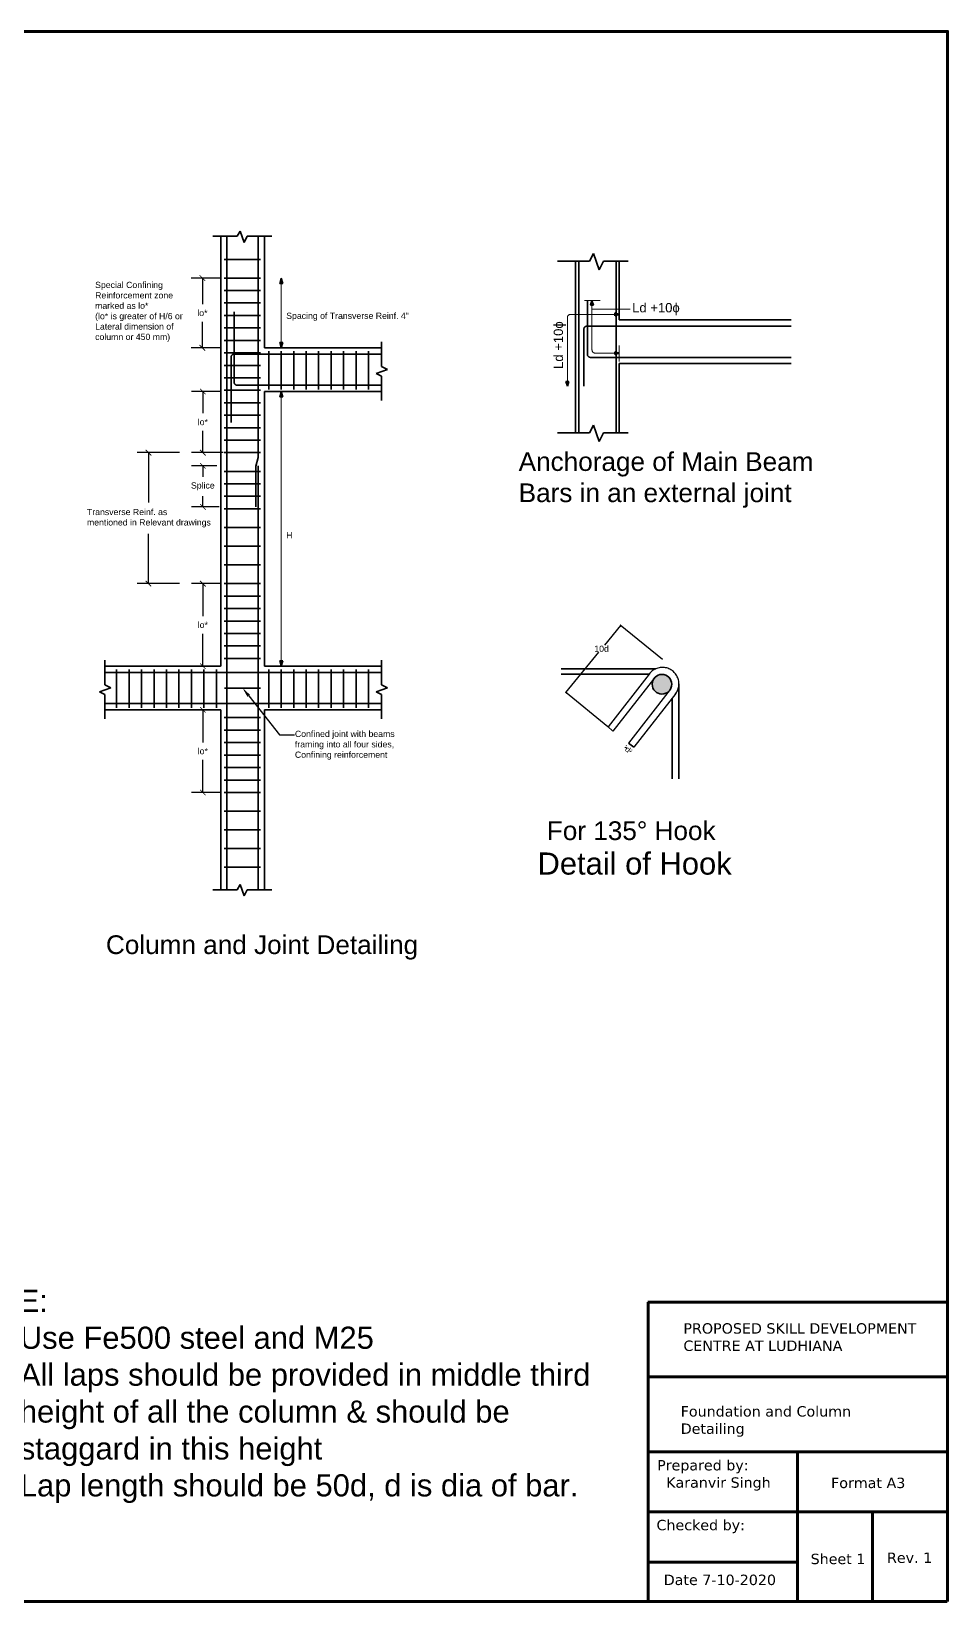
# Model space of a CAD drawing. Header units: feet. Extents: x 15113 to 123217, y -97269 to -8247.
# Drawn here: x 47492 to 47786, y -50169 to -49665 of the extents above; entities that cross this region are included whole.
import ezdxf
from ezdxf import colors
from ezdxf.entities.mleader import LeaderData, LeaderLine
from ezdxf.math import Vec2, Vec3

# ---------------------------------------------------------------- set-up
doc = ezdxf.new("R2010")
doc.units = ezdxf.units.FT
doc.header["$LTSCALE"] = 50.2
doc.header["$MEASUREMENT"] = 0
doc.header["$PDMODE"] = 3
doc.linetypes.add('DOT', pattern=[0.25, 0, -0.25])
doc.linetypes.add('PHANTOM2', pattern=[1.25, 0.625, -0.125, 0.125, -0.125, 0.125, -0.125])
doc.layers.get('0').update_dxf_attribs({"lineweight": 35})
for name, color, linetype, lineweight in [('drg seal', 250, 'Continuous', 120), ('Str Beam', 10, 'Continuous', 35), ('Str Brick Foundation', 2, 'Continuous', 35)]:
    doc.layers.add(name, color=color, linetype=linetype, lineweight=lineweight)
doc.layers.add('drg seal txt', color=7, linetype='Continuous')
doc.styles.add('1.2 INCH', font='arial.ttf', dxfattribs={"height": 1.2})
doc.styles.add('1.8 INCH', font='arial.ttf', dxfattribs={"height": 1.8})
doc.styles.add('7.1 INCH', font='arial.ttf', dxfattribs={"height": 7.1})
doc.styles.get("Standard").update_dxf_attribs({"font": 'arial.ttf'})
doc.dimstyles.new('1.2 INCH', dxfattribs={"dimscale": 0, "dimtxt": 1.2, "dimasz": 0.6, "dimexe": 0.18, "dimexo": 1.063, "dimgap": 0.09, "dimtad": 0, "dimdec": 1, "dimzin": 0, "dimdsep": 46, "dimlunit": 3, "dimtxsty": '1.2 INCH', "dimblk": 'ARCHTICK', "dimcen": 0, "dimclrd": 230, "dimclre": 230, "dimclrt": 162, "dimadec": 0, "dimazin": 0, "dimtfac": 1, "dimtdec": 1, "dimtofl": 0, "dimtmove": 0, "dimatfit": 3, "dimfxl": 0.5, "dimtolj": 1, "dimtzin": 0, "dimlwd": 15, "dimlwe": 15, "dimarcsym": 0})
doc.dimstyles.new('Annotative', dxfattribs={"dimscale": 0, "dimtxt": 3, "dimasz": 0.68, "dimexe": 0.18, "dimexo": 0.0625, "dimgap": 0.09, "dimtad": 0, "dimtih": 1, "dimtoh": 1, "dimdec": 0, "dimzin": 0, "dimdsep": 46, "dimlunit": 3, "dimtxsty": 'Standard', "dimblk": 'ARCHTICK', "dimcen": 0.09, "dimadec": 0, "dimazin": 0, "dimtfac": 1, "dimtdec": 0, "dimtofl": 0, "dimtmove": 0, "dimatfit": 3, "dimfxl": 1, "dimtolj": 1, "dimtzin": 0, "dimarcsym": 0})
doc.dimstyles.new('Copy(2) of Standard', dxfattribs={"dimscale": 20, "dimtxt": 0.18, "dimasz": 0.09, "dimexe": 0.18, "dimexo": 0.0625, "dimgap": 0.09, "dimtad": 0, "dimtih": 1, "dimtoh": 1, "dimdec": 1, "dimzin": 0, "dimdsep": 46, "dimlunit": 4, "dimtxsty": 'Standard', "dimblk": 'ARCHTICK', "dimcen": 0.09, "dimadec": 0, "dimazin": 0, "dimtfac": 1, "dimtdec": 1, "dimtofl": 0, "dimtmove": 0, "dimatfit": 3, "dimfxl": 0.5, "dimfxlon": 1, "dimtolj": 1, "dimtzin": 0, "dimarcsym": 0})

# ---------------------------------------------------------------- blocks, each defined once
blk = doc.blocks.new('_ArchTick')
at = {"color": 0, "linetype": 'ByBlock', "const_width": 0.15}
blk.add_lwpolyline([(-0.5, -0.5), (0.5, 0.5)], dxfattribs=at)
blk = doc.blocks.new('*D940')
at = {"layer": 'Defpoints', "color": 0, "linetype": 'PHANTOM2', "ltscale": 150, "transparency": 16777216}
for p in [(47694.6, -49866.61), (47663.54, -49877.14), (47677.05, -49888.14)]:
    blk.add_point(p, dxfattribs=at)
at = {"layer": 'Str Brick Foundation', "color": 0, "linetype": 'PHANTOM2', "lineweight": -2, "ltscale": 150, "transparency": 16777216}
for p, q in [((47681.09, -49855.6), (47675.88, -49862)), ((47694.55, -49866.57), (47680.95, -49855.49)), ((47663.54, -49877.14), (47674.07, -49864.22)), ((47677, -49888.1), (47663.4, -49877.02))]:
    blk.add_line(p, q, dxfattribs=at)
at = {"layer": 'Str Brick Foundation', "color": 0, "linetype": 'PHANTOM2', "lineweight": -2, "ltscale": 150, "transparency": 16777216, "xscale": 0.68, "yscale": 0.68, "zscale": 0.68}
for p, rotation in [((47681.09, -49855.6), 50.82280294084246), ((47663.54, -49877.14), 230.8228029408425)]:
    blk.add_blockref('_ArchTick', p, dxfattribs=dict(at, rotation=rotation))
at = {"layer": 'Str Brick Foundation', "color": 0, "linetype": 'PHANTOM2', "lineweight": 25, "ltscale": 150, "transparency": 16777216, "insert": (47674.97, -49863.11), "char_height": 3, "attachment_point": 5}
blk.add_mtext('\\A1;{\\H0.66667x;10d}', dxfattribs=at)
blk = doc.blocks.new('*D988')
at = {"layer": 'Defpoints', "color": 0, "linetype": 'PHANTOM2', "ltscale": 100, "transparency": 16777216}
for p in [(47553.9, -49744.2), (47546.9, -49766.6), (47553.9, -49766.6)]:
    blk.add_point(p, dxfattribs=at)
at = {"layer": 'Str Brick Foundation', "color": 0, "linetype": 'PHANTOM2', "lineweight": -2, "ltscale": 100, "transparency": 16777216}
for p, q in [((47552.65, -49744.2), (47543.3, -49744.2)), ((47546.9, -49744.2), (47546.9, -49752.58)), ((47546.9, -49766.6), (47546.9, -49758.22)), ((47552.65, -49766.6), (47543.3, -49766.6))]:
    blk.add_line(p, q, dxfattribs=at)
at = {"layer": 'Str Brick Foundation', "color": 0, "linetype": 'PHANTOM2', "lineweight": -2, "ltscale": 100, "transparency": 16777216, "xscale": 1.8, "yscale": 1.8, "zscale": 1.8}
for p, rotation in [((47546.9, -49744.2), 90), ((47546.9, -49766.6), 270)]:
    blk.add_blockref('_ArchTick', p, dxfattribs=dict(at, rotation=rotation))
at = {"layer": 'Str Brick Foundation', "color": 0, "linetype": 'PHANTOM2', "ltscale": 100, "transparency": 16777216, "insert": (47546.9, -49755.4), "char_height": 3.6, "attachment_point": 5}
blk.add_mtext('\\A1;{\\H0.55556x;lo*}', dxfattribs=at)
blk = doc.blocks.new('*D989')
at = {"layer": 'Defpoints', "color": 0, "linetype": 'PHANTOM2', "ltscale": 100, "transparency": 16777216}
for p in [(47554.05, -49780.6), (47547.05, -49800.2), (47554.8, -49800.2)]:
    blk.add_point(p, dxfattribs=at)
at = {"layer": 'Str Brick Foundation', "color": 0, "linetype": 'PHANTOM2', "lineweight": -2, "ltscale": 100, "transparency": 16777216}
for p, q in [((47552.8, -49780.6), (47543.45, -49780.6)), ((47547.05, -49780.6), (47547.05, -49787.58)), ((47547.05, -49800.2), (47547.05, -49793.22)), ((47553.55, -49800.2), (47543.45, -49800.2))]:
    blk.add_line(p, q, dxfattribs=at)
at = {"layer": 'Str Brick Foundation', "color": 0, "linetype": 'PHANTOM2', "lineweight": -2, "ltscale": 100, "transparency": 16777216, "xscale": 1.8, "yscale": 1.8, "zscale": 1.8}
for p, rotation in [((47547.05, -49780.6), 90), ((47547.05, -49800.2), 270)]:
    blk.add_blockref('_ArchTick', p, dxfattribs=dict(at, rotation=rotation))
at = {"layer": 'Str Brick Foundation', "color": 0, "linetype": 'PHANTOM2', "ltscale": 100, "transparency": 16777216, "insert": (47547.05, -49790.4), "char_height": 3.6, "attachment_point": 5}
blk.add_mtext('\\A1;{\\H0.55556x;lo*}', dxfattribs=at)
blk = doc.blocks.new('*D990')
at = {"layer": 'Defpoints', "color": 0, "linetype": 'PHANTOM2', "ltscale": 100, "transparency": 16777216}
for p in [(47552.8, -49804.44), (47547.05, -49817.6), (47553.55, -49817.6)]:
    blk.add_point(p, dxfattribs=at)
at = {"layer": 'Str Brick Foundation', "color": 0, "linetype": 'PHANTOM2', "lineweight": -2, "ltscale": 100, "transparency": 16777216}
for p, q in [((47551.55, -49804.44), (47543.45, -49804.44)), ((47547.05, -49804.44), (47547.05, -49807.93)), ((47552.3, -49817.6), (47543.45, -49817.6)), ((47547.05, -49817.6), (47547.05, -49814.12))]:
    blk.add_line(p, q, dxfattribs=at)
at = {"layer": 'Str Brick Foundation', "color": 0, "linetype": 'PHANTOM2', "lineweight": -2, "ltscale": 100, "transparency": 16777216, "xscale": 1.8, "yscale": 1.8, "zscale": 1.8}
for p, rotation in [((47547.05, -49804.44), 90), ((47547.05, -49817.6), 270)]:
    blk.add_blockref('_ArchTick', p, dxfattribs=dict(at, rotation=rotation))
at = {"layer": 'Str Brick Foundation', "color": 0, "linetype": 'PHANTOM2', "ltscale": 100, "transparency": 16777216, "insert": (47547.05, -49811.02), "char_height": 3.6, "attachment_point": 5}
blk.add_mtext('\\A1;{\\H0.55556x;Splice}', dxfattribs=at)
blk = doc.blocks.new('*D991')
at = {"layer": 'Defpoints', "color": 0, "linetype": 'PHANTOM2', "ltscale": 100, "transparency": 16777216}
for p in [(47554.05, -49842.2), (47547.05, -49868.7), (47554.05, -49868.7)]:
    blk.add_point(p, dxfattribs=at)
at = {"layer": 'Str Brick Foundation', "color": 0, "linetype": 'PHANTOM2', "lineweight": -2, "ltscale": 100, "transparency": 16777216}
for p, q in [((47552.8, -49842.2), (47543.45, -49842.2)), ((47547.05, -49842.2), (47547.05, -49852.63)), ((47547.05, -49868.7), (47547.05, -49858.27)), ((47552.8, -49868.7), (47543.45, -49868.7))]:
    blk.add_line(p, q, dxfattribs=at)
at = {"layer": 'Str Brick Foundation', "color": 0, "linetype": 'PHANTOM2', "lineweight": -2, "ltscale": 100, "transparency": 16777216, "xscale": 1.8, "yscale": 1.8, "zscale": 1.8}
for p, rotation in [((47547.05, -49842.2), 90), ((47547.05, -49868.7), 270)]:
    blk.add_blockref('_ArchTick', p, dxfattribs=dict(at, rotation=rotation))
at = {"layer": 'Str Brick Foundation', "color": 0, "linetype": 'PHANTOM2', "ltscale": 100, "transparency": 16777216, "insert": (47547.05, -49855.45), "char_height": 3.6, "attachment_point": 5}
blk.add_mtext('\\A1;{\\H0.55556x;lo*}', dxfattribs=at)
blk = doc.blocks.new('*D992')
at = {"layer": 'Defpoints', "color": 0, "linetype": 'PHANTOM2', "ltscale": 100, "transparency": 16777216}
for p in [(47554.05, -49882.7), (47547.05, -49909.2), (47554.05, -49909.2)]:
    blk.add_point(p, dxfattribs=at)
at = {"layer": 'Str Brick Foundation', "color": 0, "linetype": 'PHANTOM2', "lineweight": -2, "ltscale": 100, "transparency": 16777216}
for p, q in [((47552.8, -49882.7), (47543.45, -49882.7)), ((47547.05, -49882.7), (47547.05, -49893.13)), ((47547.05, -49909.2), (47547.05, -49898.77)), ((47552.8, -49909.2), (47543.45, -49909.2))]:
    blk.add_line(p, q, dxfattribs=at)
at = {"layer": 'Str Brick Foundation', "color": 0, "linetype": 'PHANTOM2', "lineweight": -2, "ltscale": 100, "transparency": 16777216, "xscale": 1.8, "yscale": 1.8, "zscale": 1.8}
for p, rotation in [((47547.05, -49882.7), 90), ((47547.05, -49909.2), 270)]:
    blk.add_blockref('_ArchTick', p, dxfattribs=dict(at, rotation=rotation))
at = {"layer": 'Str Brick Foundation', "color": 0, "linetype": 'PHANTOM2', "ltscale": 100, "transparency": 16777216, "insert": (47547.05, -49895.95), "char_height": 3.6, "attachment_point": 5}
blk.add_mtext('\\A1;{\\H0.55556x;lo*}', dxfattribs=at)
blk = doc.blocks.new('*D993')
at = {"layer": 'Defpoints', "color": 0, "linetype": 'PHANTOM2', "ltscale": 100, "transparency": 16777216}
for p in [(47683.61, -49893.34), (47682.55, -49894.7), (47685.36, -49894.7)]:
    blk.add_point(p, dxfattribs=at)
at = {"layer": 'Str Brick Foundation', "color": 230, "linetype": 'DOT', "lineweight": 15, "ltscale": 100, "transparency": 16777216}
for p, q in [((47682.96, -49894.18), (47682.44, -49894.85)), ((47684.7, -49895.54), (47684.19, -49896.21))]:
    blk.add_line(p, q, dxfattribs=at)
at = {"layer": 'Str Brick Foundation', "color": 230, "lineweight": 15, "ltscale": 100, "transparency": 16777216}
for p, q in [((47682.55, -49894.7), (47682.91, -49894.98)), ((47684.3, -49896.07), (47683.94, -49895.79))]:
    blk.add_line(p, q, dxfattribs=at)
at = {"layer": 'Str Brick Foundation', "color": 230, "linetype": 'PHANTOM2', "lineweight": 15, "ltscale": 100, "transparency": 16777216, "xscale": 0.6, "yscale": 0.6, "zscale": 0.6}
for p, rotation in [((47682.55, -49894.7), 142.0789216045674), ((47684.3, -49896.07), 322.0789216045674)]:
    blk.add_blockref('_ArchTick', p, dxfattribs=dict(at, rotation=rotation))
at = {"layer": 'Str Brick Foundation', "color": 162, "linetype": 'PHANTOM2', "ltscale": 100, "transparency": 16777216, "insert": (47683.42, -49895.38), "char_height": 1.8, "attachment_point": 5, "rotation": 322.0789, "style": '1.8 INCH'}
blk.add_mtext('\\A1;d', dxfattribs=at)
blk = doc.blocks.new('*D994')
at = {"layer": 'Defpoints', "color": 0, "linetype": 'PHANTOM2', "ltscale": 100, "transparency": 16777216}
for p in [(47552.8, -49800.2), (47529.6, -49842.2), (47552.8, -49842.2)]:
    blk.add_point(p, dxfattribs=at)
at = {"layer": 'Str Brick Foundation', "color": 0, "linetype": 'PHANTOM2', "lineweight": -2, "ltscale": 100, "transparency": 16777216}
for p, q in [((47539.6, -49800.2), (47526, -49800.2)), ((47529.6, -49800.2), (47529.6, -49816.16)), ((47529.6, -49842.2), (47529.6, -49826.24)), ((47539.6, -49842.2), (47526, -49842.2))]:
    blk.add_line(p, q, dxfattribs=at)
at = {"layer": 'Str Brick Foundation', "color": 0, "linetype": 'PHANTOM2', "lineweight": -2, "ltscale": 100, "transparency": 16777216, "xscale": 1.8, "yscale": 1.8, "zscale": 1.8}
for p, rotation in [((47529.6, -49800.2), 90), ((47529.6, -49842.2), 270)]:
    blk.add_blockref('_ArchTick', p, dxfattribs=dict(at, rotation=rotation))
at = {"layer": 'Str Brick Foundation', "color": 0, "linetype": 'PHANTOM2', "ltscale": 100, "transparency": 16777216, "insert": (47509.87, -49821.2), "char_height": 3.6, "attachment_point": 4}
blk.add_mtext('\\A1;{\\H0.55556x;Transverse Reinf. as \\Pmentioned in Relevant drawings}', dxfattribs=at)

msp = doc.modelspace()

# ---------------------------------------------------------------- hatches: boundary and pattern name
at = {"layer": 'Str Beam'}
h = msp.add_hatch(color=256, dxfattribs=at)
h.dxf.hatch_style = 1
h.paths.add_polyline_path([(47697.48176, -49874.48033, 1), (47691.18576, -49874.48033, 1)])
at = {"layer": 'Str Brick Foundation', "linetype": 'PHANTOM2', "ltscale": 100, "transparency": 33554687}
h = msp.add_hatch(color=256, dxfattribs=at)
h.dxf.hatch_style = 1
h.paths.add_polyline_path([(47572.2, -49744.2), (47571.7, -49745.9), (47572.2, -49745.9)])
h.paths.add_polyline_path([(47572.2, -49744.2), (47572.2, -49745.9), (47572.7, -49745.9)])
at = {"layer": 'Str Brick Foundation', "linetype": 'PHANTOM2', "ltscale": 150, "transparency": 33554687}
h = msp.add_hatch(color=256, dxfattribs=at)
h.dxf.hatch_style = 1
h.paths.add_polyline_path([(47671.89292, -49752.84646), (47671.43528, -49752.84646), (47671.89292, -49751.4)])
h.paths.add_polyline_path([(47671.89292, -49751.4), (47672.35056, -49752.84646), (47671.89292, -49752.84646)])
h = msp.add_hatch(color=256, dxfattribs=at)
h.dxf.hatch_style = 1
h.paths.add_polyline_path([(47679.20668, -49755.86462), (47679.20668, -49756.32226), (47680.65314, -49755.86462)])
h.paths.add_polyline_path([(47680.65314, -49755.86462), (47679.20668, -49755.40698), (47679.20668, -49755.86462)])
at = {"layer": 'Str Brick Foundation', "linetype": 'PHANTOM2', "ltscale": 100, "transparency": 33554687}
h = msp.add_hatch(color=256, dxfattribs=at)
h.dxf.hatch_style = 1
h.paths.add_polyline_path([(47572.2, -49766.6), (47572.7, -49764.9), (47572.2, -49764.9)])
h.paths.add_polyline_path([(47572.2, -49766.6), (47572.2, -49764.9), (47571.7, -49764.9)])
at = {"layer": 'Str Brick Foundation', "linetype": 'PHANTOM2', "ltscale": 150, "transparency": 33554687}
h = msp.add_hatch(color=256, dxfattribs=at)
h.dxf.hatch_style = 1
h.paths.add_polyline_path([(47679.20668, -49768.26762), (47679.20668, -49768.72526), (47680.65314, -49768.26762)])
h.paths.add_polyline_path([(47680.65314, -49768.26762), (47679.20668, -49767.80998), (47679.20668, -49768.26762)])
h = msp.add_hatch(color=256, dxfattribs=at)
h.dxf.hatch_style = 1
h.paths.add_polyline_path([(47663.98279, -49777.41954), (47663.52515, -49777.41954), (47663.98279, -49778.866)])
h.paths.add_polyline_path([(47663.98279, -49778.866), (47664.44042, -49777.41954), (47663.98279, -49777.41954)])
at = {"layer": 'Str Brick Foundation', "linetype": 'PHANTOM2', "ltscale": 100, "transparency": 33554687}
h = msp.add_hatch(color=256, dxfattribs=at)
h.dxf.hatch_style = 1
h.paths.add_polyline_path([(47572.2, -49780.6), (47571.7, -49782.3), (47572.2, -49782.3)])
h.paths.add_polyline_path([(47572.2, -49780.6), (47572.2, -49782.3), (47572.7, -49782.3)])
h = msp.add_hatch(color=256, dxfattribs=at)
h.dxf.hatch_style = 1
h.paths.add_polyline_path([(47572.2, -49868.7), (47572.7, -49867), (47572.2, -49867)])
h.paths.add_polyline_path([(47572.2, -49868.7), (47572.2, -49867), (47571.7, -49867)])

# ---------------------------------------------------------------- linework, layer by layer
at = {"layer": 'drg seal', "lineweight": 70}
for p, q in [((47689.82395, -50072.66025), (47785.88008, -50072.66025)), ((47689.91462, -50168.71637), (47689.91462, -50072.66025)), ((47689.82395, -50096.67428), (47785.88008, -50096.67428)), ((47689.82395, -50120.68831), (47785.88008, -50120.68831)), ((47737.85202, -50120.68831), (47737.85202, -50168.71637)), ((47689.91462, -50139.89953), (47785.88008, -50139.89953)), ((47761.86605, -50139.89953), (47761.86605, -50168.71637)), ((47690.15784, -50156.07769), (47738.1859, -50156.07769))]:
    msp.add_line(p, q, dxfattribs=at)
msp.add_lwpolyline([(47785.97074, -50168.71637), (47785.97074, -49665.08759), (47120.05227, -49665.08759), (47120.05227, -50168.71637), (47785.88008, -50168.71637)], dxfattribs=at)
at = {"layer": 'Str Beam'}
msp.add_circle((47694.33376, -49874.48033), 3.148, dxfattribs=at)
at = {"layer": 'Str Brick Foundation', "linetype": 'PHANTOM2', "ltscale": 100}
for p, q in [((47552.8, -49730.8), (47552.8, -49868.7)), ((47554.8, -49730.8), (47554.8, -49940.4)), ((47564.8, -49730.8), (47564.8, -49801.8)), ((47566.8, -49730.8), (47566.8, -49766.6)), ((47553.9, -49738.2), (47565.6, -49738.2)), ((47553.9, -49744.2), (47565.6, -49744.2)), ((47553.9, -49748.2), (47565.6, -49748.2)), ((47571.7, -49745.9), (47572.2, -49745.9)), ((47553.9, -49752.2), (47565.6, -49752.2)), ((47553.9, -49756.2), (47565.6, -49756.2)), ((47557.1, -49777.6), (47557.1, -49755)), ((47553.9, -49760.2), (47565.6, -49760.2)), ((47553.9, -49764.2), (47565.6, -49764.2)), ((47553.9, -49768.2), (47565.6, -49768.2)), ((47566.8, -49766.6), (47604.4, -49766.6)), ((47568.2, -49767.7), (47568.2, -49779.9)), ((47572.7, -49764.9), (47572.2, -49764.9)), ((47572.2, -49767.7), (47572.2, -49779.9)), ((47576.2, -49767.7), (47576.2, -49779.9)), ((47580.2, -49767.7), (47580.2, -49779.9)), ((47584.2, -49767.7), (47584.2, -49779.9)), ((47588.2, -49767.7), (47588.2, -49779.9)), ((47592.2, -49767.7), (47592.2, -49779.9)), ((47596.2, -49767.7), (47596.2, -49779.9)), ((47600.2, -49767.7), (47600.2, -49779.9)), ((47553.9, -49772.2), (47565.6, -49772.2)), ((47556.1, -49769.6), (47556.1, -49778.6)), ((47566.8, -49768.6), (47557.1, -49768.6)), ((47566.8, -49768.6), (47604.4, -49768.6)), ((47553.9, -49776.2), (47565.6, -49776.2)), ((47556.1, -49778.6), (47556.1, -49790.5)), ((47558.1, -49778.6), (47604.4, -49778.6)), ((47553.9, -49780.2), (47565.6, -49780.2)), ((47566.8, -49780.6), (47604.4, -49780.6)), ((47566.8, -49780.6), (47566.8, -49868.7)), ((47571.7, -49782.3), (47572.2, -49782.3)), ((47553.9, -49784.2), (47565.6, -49784.2)), ((47553.9, -49788.2), (47565.6, -49788.2)), ((47553.9, -49792.2), (47565.6, -49792.2)), ((47553.9, -49796.2), (47565.6, -49796.2)), ((47553.9, -49800.2), (47565.6, -49800.2)), ((47564.8, -49801.8), (47564, -49804.5)), ((47553.9, -49806.2), (47565.6, -49806.2)), ((47564, -49804.5), (47564, -49817.6)), ((47564.8, -49804.44282), (47564.8, -49940.4)), ((47553.9, -49810.2), (47565.6, -49810.2)), ((47553.9, -49814.2), (47565.6, -49814.2)), ((47553.9, -49818.2), (47565.6, -49818.2)), ((47553.9, -49824.2), (47565.6, -49824.2)), ((47553.9, -49830.2), (47565.6, -49830.2)), ((47553.9, -49836.2), (47565.6, -49836.2)), ((47553.9, -49842.2), (47565.6, -49842.2)), ((47553.9, -49846.2), (47565.6, -49846.2)), ((47553.9, -49850.2), (47565.6, -49850.2)), ((47553.9, -49854.2), (47565.6, -49854.2)), ((47553.9, -49858.2), (47565.6, -49858.2)), ((47553.9, -49862.2), (47565.6, -49862.2)), ((47552.7, -49868.7), (47515.6, -49868.7)), ((47553.9, -49866.2), (47565.6, -49866.2)), ((47566.8, -49868.7), (47604.4, -49868.7)), ((47572.7, -49867), (47572.2, -49867)), ((47552.7, -49870.7), (47515.6, -49870.7)), ((47519.4, -49869.8), (47519.4, -49882)), ((47523.4, -49869.8), (47523.4, -49882)), ((47527.4, -49869.8), (47527.4, -49882)), ((47531.4, -49869.8), (47531.4, -49882)), ((47535.4, -49869.8), (47535.4, -49882)), ((47539.4, -49869.8), (47539.4, -49882)), ((47543.4, -49869.8), (47543.4, -49882)), ((47547.4, -49869.8), (47547.4, -49882)), ((47551.4, -49869.8), (47551.4, -49882)), ((47566.8, -49870.7), (47552.7, -49870.7)), ((47554.8, -49870.7), (47554.8, -49880.7)), ((47566.8, -49870.7), (47604.4, -49870.7)), ((47568.2, -49869.8), (47568.2, -49882)), ((47572.2, -49869.8), (47572.2, -49882)), ((47576.2, -49869.8), (47576.2, -49882)), ((47580.2, -49869.8), (47580.2, -49882)), ((47584.2, -49869.8), (47584.2, -49882)), ((47588.2, -49869.8), (47588.2, -49882)), ((47592.2, -49869.8), (47592.2, -49882)), ((47596.2, -49869.8), (47596.2, -49882)), ((47600.2, -49869.8), (47600.2, -49882)), ((47554, -49875.7), (47565.6, -49875.7)), ((47561.4, -49880.7), (47515.6, -49880.7)), ((47552.7, -49882.7), (47515.6, -49882.7)), ((47552.8, -49882.7), (47552.8, -49940.4)), ((47558.1, -49880.7), (47604.4, -49880.7)), ((47566.8, -49882.7), (47604.4, -49882.7)), ((47566.8, -49882.7), (47566.8, -49940.4)), ((47553.9, -49885.2), (47565.6, -49885.2)), ((47553.9, -49889.2), (47565.6, -49889.2)), ((47553.9, -49893.2), (47565.6, -49893.2)), ((47553.9, -49897.2), (47565.6, -49897.2)), ((47553.9, -49901.2), (47565.6, -49901.2)), ((47553.9, -49905.2), (47565.6, -49905.2)), ((47553.9, -49909.2), (47565.6, -49909.2)), ((47553.9, -49915.2), (47565.6, -49915.2)), ((47553.9, -49921.2), (47565.6, -49921.2)), ((47553.9, -49927.2), (47565.6, -49927.2)), ((47553.9, -49933.2), (47565.6, -49933.2))]:
    msp.add_line(p, q, dxfattribs=at)
at = {"layer": 'Str Brick Foundation', "linetype": 'PHANTOM2', "ltscale": 150}
for p, q in [((47666.65314, -49738.74281), (47666.65314, -49793.85258)), ((47667.65314, -49738.74281), (47667.65314, -49793.85258)), ((47679.65314, -49738.74281), (47679.65314, -49793.85258)), ((47680.65314, -49738.74281), (47680.65314, -49757.633)), ((47670.40268, -49768.633), (47670.40268, -49751.4)), ((47735.76291, -49757.633), (47680.65314, -49757.633)), ((47669.2575, -49778.866), (47669.2575, -49760.633)), ((47735.76291, -49759.633), (47670.2575, -49759.633)), ((47735.76291, -49759.633), (47680.65314, -49759.633)), ((47735.76291, -49769.633), (47671.40268, -49769.633)), ((47735.76291, -49771.633), (47680.65314, -49771.633)), ((47680.65314, -49771.633), (47680.65314, -49793.85258)), ((47661.97393, -49869.51215), (47692.38986, -49869.51215)), ((47661.97393, -49871.29729), (47690.17212, -49871.29729)), ((47697.56385, -49904.79247), (47697.56385, -49879.03483)), ((47699.77872, -49904.79247), (47699.77872, -49874.37654)), ((47678.59339, -49889.53662), (47676.9517, -49888.06345)), ((47685.35811, -49894.7019), (47683.59766, -49893.35769))]:
    msp.add_line(p, q, dxfattribs=at)
at = {"layer": 'Str Brick Foundation', "linetype": 'PHANTOM2', "lineweight": 20, "ltscale": 100}
for p, q in [((47572.2, -49766.6), (47572.2, -49744.2)), ((47572.2, -49867.1), (47572.2, -49780.6))]:
    msp.add_line(p, q, dxfattribs=at)
at = {"layer": 'Str Brick Foundation', "linetype": 'PHANTOM2', "lineweight": 20, "ltscale": 150}
for p, q in [((47674.55, -49751.4), (47669.45635, -49751.4)), ((47671.89292, -49767.26762), (47671.89292, -49751.4)), ((47663.98279, -49778.866), (47663.98279, -49756.86462)), ((47680.65314, -49755.86462), (47664.98279, -49755.86462)), ((47684.15645, -49754.2247), (47671.78785, -49754.2247)), ((47680.65314, -49768.26762), (47672.89292, -49768.26762)), ((47680.65314, -49770.9247), (47680.65314, -49765.83106))]:
    msp.add_line(p, q, dxfattribs=at)
at = {"layer": 'Str Brick Foundation', "linetype": 'PHANTOM2', "lineweight": 30, "ltscale": 150}
for p, q in [((47690.20805, -49871.25118), (47677.04493, -49888.14712)), ((47692.03101, -49872.28832), (47678.63101, -49889.48832)), ((47696.99766, -49876.15769), (47683.59766, -49893.35769)), ((47698.75811, -49877.5019), (47685.35811, -49894.7019))]:
    msp.add_line(p, q, dxfattribs=at)
at = {"layer": 'Str Brick Foundation', "linetype": 'PHANTOM2', "ltscale": 150}
for points in [[(47550.3, -49730.8), (47558.10985, -49730.8), (47559.00115, -49729.10846), (47560.26382, -49732.74393), (47561.22939, -49730.8), (47569.2, -49730.8)], [(47660.79225, -49738.74281), (47671.09108, -49738.74281), (47672.36436, -49736.32632), (47674.16818, -49741.51985), (47675.54757, -49738.74281), (47683.50558, -49738.74281)], [(47604.4, -49783.5147), (47604.4, -49775.70484), (47602.70846, -49774.81355), (47606.34393, -49773.55088), (47604.4, -49772.5853), (47604.4, -49764.6147)], [(47660.79225, -49793.85258), (47671.09108, -49793.85258), (47672.36436, -49791.43609), (47674.16818, -49796.62962), (47675.54757, -49793.85258), (47683.50558, -49793.85258)], [(47515.6, -49885.6147), (47515.6, -49877.80484), (47513.90846, -49876.91355), (47517.54393, -49875.65088), (47515.6, -49874.6853), (47515.6, -49866.7147)], [(47604.4, -49885.6147), (47604.4, -49877.80484), (47602.70846, -49876.91355), (47606.34393, -49875.65088), (47604.4, -49874.6853), (47604.4, -49866.7147)], [(47550.3, -49940.4), (47558.10985, -49940.4), (47559.00115, -49938.70846), (47560.26382, -49942.34393), (47561.22939, -49940.4), (47569.2, -49940.4)]]:
    msp.add_lwpolyline(points, dxfattribs=at)
at = {"layer": 'Str Brick Foundation', "linetype": 'PHANTOM2', "ltscale": 100}
for points in [[(47571.7, -49745.9), (47572.2, -49744.2), (47572.7, -49745.9), (47572.2, -49745.9)], [(47572.7, -49764.9), (47572.2, -49766.6), (47571.7, -49764.9), (47572.2, -49764.9)], [(47571.7, -49782.3), (47572.2, -49780.6), (47572.7, -49782.3), (47572.2, -49782.3)], [(47572.7, -49867), (47572.2, -49868.7), (47571.7, -49867), (47572.2, -49867)]]:
    msp.add_lwpolyline(points, dxfattribs=at)
at = {"layer": 'Str Brick Foundation', "linetype": 'PHANTOM2', "ltscale": 150}
for points in [[(47671.89292, -49751.4), (47671.43528, -49752.84646), (47671.89292, -49752.84646), (47672.35056, -49752.84646)], [(47680.65314, -49755.86462), (47679.20668, -49756.32226), (47679.20668, -49755.86462), (47679.20668, -49755.40698)], [(47680.65314, -49768.26762), (47679.20668, -49768.72526), (47679.20668, -49768.26762), (47679.20668, -49767.80998)], [(47663.98279, -49778.866), (47663.52515, -49777.41954), (47663.98279, -49777.41954), (47664.44042, -49777.41954)]]:
    msp.add_lwpolyline(points, close=True, dxfattribs=at)
at = {"layer": 'Str Brick Foundation', "linetype": 'PHANTOM2', "lineweight": 20, "ltscale": 150}
for centre, start, end in [((47664.98279, -49756.86462), 90, 180), ((47672.89292, -49767.26762), 180, 270)]:
    msp.add_arc(centre, 1, start, end, dxfattribs=at)
at = {"layer": 'Str Brick Foundation', "linetype": 'PHANTOM2', "ltscale": 150}
for centre, start, end in [((47670.2575, -49760.633), 90, 180), ((47671.40268, -49768.633), 180, 270)]:
    msp.add_arc(centre, 1, start, end, dxfattribs=at)
at = {"layer": 'Str Brick Foundation', "linetype": 'PHANTOM2', "ltscale": 100}
for centre, start, end in [((47557.1, -49769.6), 90, 180), ((47558.1, -49777.6), 180, 270)]:
    msp.add_arc(centre, 1, start, end, dxfattribs=at)
at = {"layer": 'Str Brick Foundation', "linetype": 'PHANTOM2', "lineweight": 30, "ltscale": 150}
msp.add_arc((47694.48308, -49874.37654), 5.29564, 320.3273926, 143.8304506, dxfattribs=at)

# ---------------------------------------------------------------- texts
at = {"layer": 'drg seal txt', "char_height": 3.3299455, "attachment_point": 1}
for s, insert, width in [('{\\fVerdana|b0|i0|c0|p34;PROPOSED SKILL DEVELOPMENT\\PCENTRE AT LUDHIANA}', (47701.21599, -50079.43144), 585.5497967), ('{\\fVerdana|b0|i0|c0|p34;Foundation and Column Detailing}', (47700.3577, -50106.03055), 56.4075552), ('{\\fVerdana|b0|i0|c0|p34;Prepared by:\\P  Karanvir Singh}', (47692.78612, -50123.30724), 585.5497967), ('{\\fVerdana|b0|i0|c0|p34;Format A3}', (47748.5955, -50128.97594), 585.5497967), ('{\\fVerdana|b0|i0|c0|p34;Checked by:}', (47692.5881, -50142.49491), 585.5497967), ('{\\fVerdana|b0|i0|c0|p34;Sheet 1}', (47742.03414, -50153.36216), 585.5497967), ('{\\fVerdana|b0|i0|c0|p34;Rev. 1}', (47766.52196, -50152.98235), 585.5497967), ('{\\fVerdana|b0|i0|c0|p34;Date 7-10-2020}', (47694.90804, -50160.07268), 585.5497967)]:
    msp.add_mtext(s, dxfattribs=dict(at, insert=insert, width=width))
at = {"layer": 'Str Brick Foundation', "linetype": 'PHANTOM2', "ltscale": 100, "attachment_point": 1, "style": '7.1 INCH'}
for s, width, insert, char_height in [('Special Confining Reinforcement zone marked as lo*^J(lo* is greater of H/6 or Lateral dimension of column or 450 mm)', 32.779059, (47512.5, -49745.4), 2), ('Spacing of Transverse Reinf. 4"', 105.4605027, (47573.8, -49755.3), 2), ('H', 105.4605027, (47573.8, -49825.7), 2), ('NOTE:\\P\\pi-21.3,l21.3,t21.3;{\\fSymbol|b0|i0|c2|p18;·^I}Use Fe500 steel and M25\\P{\\fSymbol|b0|i0|c2|p18;·^I}All laps should be provided in middle third height of all the column & should be staggard in this height\\P{\\fSymbol|b0|i0|c2|p18;·^I}Lap length should be 50d, d is dia of bar.', 216.8, (47467.05, -50068.7), 7.1)]:
    msp.add_mtext_dynamic_manual_height_columns(s, width=width, gutter_width=35.5, heights=[0], dxfattribs=dict(at, insert=insert, char_height=char_height))
at = {"layer": 'Str Brick Foundation', "linetype": 'PHANTOM2', "ltscale": 150, "attachment_point": 1, "style": '7.1 INCH'}
for s, width, insert, char_height in [('Ld +10ϕ', 19.3071268, (47684.76702, -49752.20419), 3), ('Anchorage of Main Beam Bars in an external joint', 100.494367, (47648.36654, -49800.06106), 6), ('For 135%%D Hook', 100.494367, (47657.40591, -49918.45368), 6), ('Detail of Hook', 100.494367, (47654.4166, -49928.44117), 7.1), ('Column and Joint Detailing', 100.494367, (47515.96332, -49955.01738), 6)]:
    msp.add_mtext_dynamic_manual_height_columns(s, width=width, gutter_width=35.5, heights=[0], dxfattribs=dict(at, insert=insert, char_height=char_height))
at = {"layer": 'Str Brick Foundation', "linetype": 'PHANTOM2', "ltscale": 150, "insert": (47659.5997, -49773.35206), "char_height": 3, "attachment_point": 1, "rotation": 90, "style": '7.1 INCH'}
msp.add_mtext_dynamic_manual_height_columns('Ld +10ϕ', width=19.3071268, gutter_width=35.5, heights=[0], dxfattribs=at)

# ---------------------------------------------------------------- dimensions: what is measured, and where the dimension line sits
at = {"layer": 'Str Brick Foundation', "linetype": 'PHANTOM2', "ltscale": 100}
for base, p1, p2, text, picture, middle in [((47546.9, -49766.6), (47553.9, -49744.2), (47553.9, -49766.6), '{\\H0.55556x;lo*}', '*D988', (47546.9, -49755.4)), ((47547.05, -49800.2), (47554.05, -49780.6), (47554.8, -49800.2), '{\\H0.55556x;lo*}', '*D989', (47547.05, -49790.4)), ((47547.05, -49817.6), (47552.8, -49804.44282), (47553.55, -49817.6), '{\\H0.55556x;Splice}', '*D990', (47547.05, -49811.02141)), ((47547.05, -49868.7), (47554.05, -49842.2), (47554.05, -49868.7), '{\\H0.55556x;lo*}', '*D991', (47547.05, -49855.45)), ((47547.05, -49909.2), (47554.05, -49882.7), (47554.05, -49909.2), '{\\H0.55556x;lo*}', '*D992', (47547.05, -49895.95))]:
    dim = msp.add_linear_dim(base=base, p1=p1, p2=p2, angle=90, text=text, dimstyle='Copy(2) of Standard', dxfattribs=at)
    dim.commit()
    dim.dimension.update_dxf_attribs({"geometry": picture, "text_midpoint": middle})
dim = msp.add_linear_dim(base=(47529.6, -49842.2), p1=(47552.8, -49800.2), p2=(47552.8, -49842.2), angle=90, text='{\\H0.55556x;Transverse Reinf. as \\Pmentioned in Relevant drawings}', dimstyle='Copy(2) of Standard', dxfattribs=at)
dim.commit()
dim.dimension.update_dxf_attribs({"geometry": '*D994', "text_midpoint": (47529.6, -49821.2), "dimtype": 160})
at = {"layer": 'Str Brick Foundation', "linetype": 'PHANTOM2', "lineweight": 25, "ltscale": 150}
dim = msp.add_linear_dim(base=(47663.54437, -49877.13758), p1=(47694.59647, -49866.60911), p2=(47677.04859, -49888.14241), angle=230.8228029, text='{\\H0.66667x;10d}', dimstyle='Annotative', dxfattribs=at)
dim.commit()
dim.dimension.update_dxf_attribs({"geometry": '*D940', "text_midpoint": (47674.97393, -49863.11215), "dimtype": 161})
at = {"layer": 'Str Brick Foundation', "linetype": 'PHANTOM2', "ltscale": 100}
dim = msp.add_aligned_dim(p1=(47685.35811, -49894.7019), p2=(47683.6109, -49893.3407), distance=1.72842, text='d', dimstyle='1.2 INCH', override={"dimscale": 1, "dimtxsty": '1.8 INCH'}, dxfattribs=at)
dim.commit()
dim.dimension.update_dxf_attribs({"geometry": '*D993', "text_midpoint": (47683.42226, -49895.38478)})

# ---------------------------------------------------------------- leaders
ml = msp.add_multileader_mtext('Standard', dxfattribs=at)
ml.set_content('Confined joint with beams framing into all four sides, Confining reinforcement', color=256)
ml.set_leader_properties()
ml.build(insert=Vec2(0, 0))
ml.multileader.update_dxf_attribs({"text_right_attachment_type": 6, "dogleg_length": 0.36, "arrow_head_size": 3.18})
ctx = ml.context
ctx.base_point, ctx.char_height, ctx.arrow_head_size, ctx.landing_gap_size, ctx.plane_origin = Vec3(47576.5, -49890.7), 2, 3.18, 0.09, Vec3(47559.8, -49875.7)
ctx.right_attachment = 6
notes = []
notes.append((ctx, [(0, (1, 1, 0), (47571.6, -49890.7), (1, 0), 4.9, [(0, [(47559.8, -49875.7)], 0, [])])]))
ctx.mtext.insert, ctx.mtext.width, ctx.mtext.flow_direction = Vec3(47576.59, -49889.406), 34.3215533, 5
for ctx, leaders in notes:
    for number, flags, end, landing, length, lines in leaders:
        leader = LeaderData()
        leader.index, (leader.has_last_leader_line, leader.has_dogleg_vector, leader.attachment_direction) = number, flags
        leader.last_leader_point, leader.dogleg_vector, leader.dogleg_length = Vec3(end), Vec3(landing), length
        for number, points, colour, breaks in lines:
            line = LeaderLine()
            line.index, line.vertices, line.color, line.breaks = number, Vec3.list(points), colors.encode_raw_color(colour), breaks
            leader.lines.append(line)
        ctx.leaders.append(leader)

doc.saveas('drawing.dxf')
